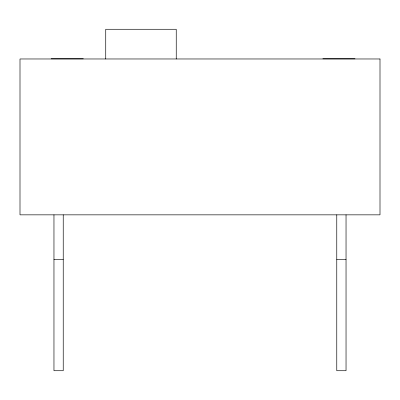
<?xml version="1.0" encoding="UTF-8"?>
<svg xmlns="http://www.w3.org/2000/svg" width="400" height="400" viewBox="0 0 400 400"><rect width="100%" height="100%" fill="white"/><g stroke="black" fill="none" stroke-linecap="round" stroke-linejoin="round"><path stroke-width="0.6" d="M51.135 58.785L83.32 58.785M322.845 58.785L355.03 58.785M53.96 259.38L63.235 259.38M336.765 259.38L346.04 259.38M346.04 214.845L346.04 370.72L336.765 370.72L336.765 214.845M176.245 58.97L176.245 29.28L105.73 29.28L105.73 58.97M63.235 214.845L63.235 370.72L53.96 370.72L53.96 214.845M380 58.97L20 58.97L20 214.845L380 214.845L380 58.97"/></g></svg>
